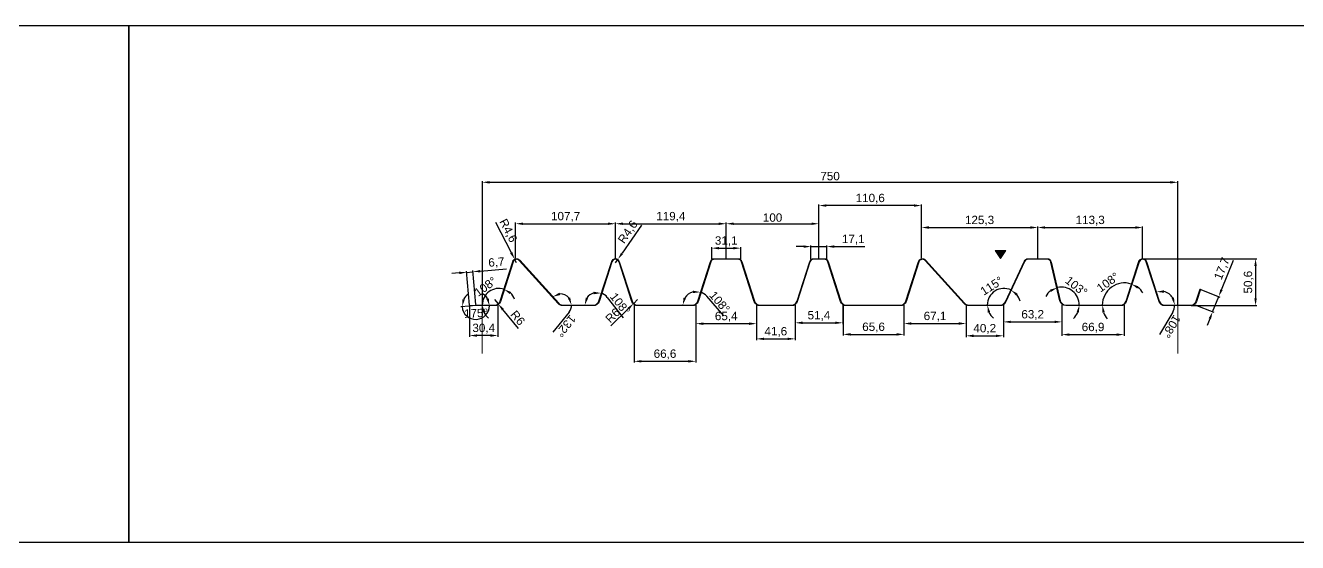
# Model space of a CAD drawing. Header units: millimetres. Extents: x 4334 to 41995838936, y 18500 to 30334.
# Drawn here: x 20034 to 21406, y 27040 to 27598 of the extents above; entities that cross this region are included whole.
import ezdxf

# ---------------------------------------------------------------- set-up
doc = ezdxf.new("R2010")
doc.units = ezdxf.units.MM
doc.layers.add('COTAS1', color=7, linetype='Continuous', lineweight=0)
doc.layers.add('FIBRA NEUTRA', color=1, linetype='Continuous', lineweight=40)
doc.layers.add('LEYENDAS', color=7, linetype='Continuous')
doc.layers.add('RECUADROS', color=253, linetype='Continuous')
doc.styles.get("Standard").update_dxf_attribs({"font": 'arial.ttf'})
doc.dimstyles.new('ISO-25', dxfattribs={"dimtxt": 9, "dimasz": 8, "dimexe": 1.25, "dimexo": 0.625, "dimgap": 2, "dimtad": 1, "dimdec": 1, "dimtxsty": 'Standard', "dimcen": 2.5, "dimadec": 0, "dimazin": 0, "dimtfac": 1, "dimtdec": 1, "dimtmove": 0, "dimatfit": 3, "dimfxl": 1, "dimarcsym": 0})

# ---------------------------------------------------------------- blocks, each defined once
blk = doc.blocks.new('*D598')
at = {"layer": 'COTAS1', "color": 0, "lineweight": -2, "transparency": 16777216}
for p, q in [((20540.9, 27385.8), (20557.8, 27352.9)), ((20563.6, 27341.7), (20561.5, 27345.8))]:
    blk.add_line(p, q, dxfattribs=at)
at = {"layer": 'COTAS1', "color": 0, "transparency": 16777216}
blk.add_solid([(20559, 27353.5), (20556.6, 27352.3), (20561.5, 27345.8)], dxfattribs=at)
at = {"layer": 'Defpoints', "color": 0, "transparency": 16777216}
for p in [(20561.5, 27345.8), (20563.6, 27341.7)]:
    blk.add_point(p, dxfattribs=at)
at = {"layer": 'COTAS1', "color": 0, "lineweight": 5, "transparency": 16777216, "insert": (20554.1, 27376.3), "char_height": 9, "attachment_point": 5, "rotation": 297.2778}
blk.add_mtext('R4,6', dxfattribs=at)
blk = doc.blocks.new('*D599')
at = {"layer": 'COTAS1', "color": 0, "lineweight": -2, "transparency": 16777216}
for p, q in [((20539.9, 27302.3), (20543.7, 27297.7)), ((20565.8, 27271.2), (20548.8, 27291.6))]:
    blk.add_line(p, q, dxfattribs=at)
at = {"layer": 'COTAS1', "color": 0, "transparency": 16777216}
blk.add_solid([(20549.8, 27292.4), (20547.8, 27290.7), (20543.7, 27297.7)], dxfattribs=at)
at = {"layer": 'Defpoints', "color": 0, "transparency": 16777216}
for p in [(20539.9, 27302.3), (20543.7, 27297.7)]:
    blk.add_point(p, dxfattribs=at)
at = {"layer": 'COTAS1', "color": 0, "lineweight": 5, "transparency": 16777216, "insert": (20564.9, 27282.5), "char_height": 9, "attachment_point": 5, "rotation": 309.8038}
blk.add_mtext('R6', dxfattribs=at)
blk = doc.blocks.new('*D600')
at = {"layer": 'COTAS1', "color": 0, "lineweight": -2, "transparency": 16777216}
for p, q in [((20694.2, 27302.3), (20689.9, 27298.1)), ((20665.3, 27273.9), (20684.2, 27292.5))]:
    blk.add_line(p, q, dxfattribs=at)
at = {"layer": 'COTAS1', "color": 0, "transparency": 16777216}
blk.add_solid([(20683.3, 27293.4), (20685.2, 27291.5), (20689.9, 27298.1)], dxfattribs=at)
at = {"layer": 'Defpoints', "color": 0, "transparency": 16777216}
for p in [(20694.2, 27302.3), (20689.9, 27298.1)]:
    blk.add_point(p, dxfattribs=at)
at = {"layer": 'COTAS1', "color": 0, "lineweight": 5, "transparency": 16777216, "insert": (20667.3, 27285.1), "char_height": 9, "attachment_point": 5, "rotation": 44.5212}
blk.add_mtext('R6', dxfattribs=at)
blk = doc.blocks.new('*D601')
at = {"layer": 'COTAS1', "color": 0, "lineweight": -2, "transparency": 16777216}
for p, q in [((20698.5, 27382.5), (20677.4, 27352.1)), ((20670.3, 27341.7), (20672.9, 27345.5))]:
    blk.add_line(p, q, dxfattribs=at)
at = {"layer": 'COTAS1', "color": 0, "transparency": 16777216}
blk.add_solid([(20676.3, 27352.8), (20678.5, 27351.3), (20672.9, 27345.5)], dxfattribs=at)
at = {"layer": 'Defpoints', "color": 0, "transparency": 16777216}
for p in [(20670.3, 27341.7), (20672.9, 27345.5)]:
    blk.add_point(p, dxfattribs=at)
at = {"layer": 'COTAS1', "color": 0, "lineweight": 5, "transparency": 16777216, "insert": (20684.1, 27374.8), "char_height": 9, "attachment_point": 5, "rotation": 55.384}
blk.add_mtext('R4,6', dxfattribs=at)
blk = doc.blocks.new('*D603')
at = {"layer": 'COTAS1', "color": 0, "lineweight": -2, "transparency": 16777216}
for p, q in [((20789.7, 27346.9), (20789.7, 27385.2)), ((20797.7, 27384), (20881.7, 27384)), ((20889.7, 27346.9), (20889.7, 27385.2))]:
    blk.add_line(p, q, dxfattribs=at)
at = {"layer": 'COTAS1', "color": 0, "transparency": 16777216}
for points in [[(20797.7, 27385.3), (20797.7, 27382.7), (20789.7, 27384)], [(20881.7, 27385.3), (20881.7, 27382.7), (20889.7, 27384)]]:
    blk.add_solid(points, dxfattribs=at)
at = {"layer": 'Defpoints', "color": 0, "transparency": 16777216}
for p in [(20889.7, 27384), (20789.7, 27346.3), (20889.7, 27346.3)]:
    blk.add_point(p, dxfattribs=at)
at = {"layer": 'COTAS1', "color": 0, "lineweight": 5, "transparency": 16777216, "insert": (20839.7, 27390.6), "char_height": 9, "attachment_point": 5}
blk.add_mtext('100', dxfattribs=at)
blk = doc.blocks.new('*D604')
at = {"layer": 'COTAS1', "color": 0, "lineweight": -2, "transparency": 16777216}
for p, q in [((20774.1, 27346), (20774.1, 27358.9)), ((20782.1, 27357.7), (20797.3, 27357.7)), ((20805.3, 27346), (20805.3, 27358.9))]:
    blk.add_line(p, q, dxfattribs=at)
at = {"layer": 'COTAS1', "color": 0, "transparency": 16777216}
for points in [[(20782.1, 27359), (20782.1, 27356.3), (20774.1, 27357.7)], [(20797.3, 27359), (20797.3, 27356.3), (20805.3, 27357.7)]]:
    blk.add_solid(points, dxfattribs=at)
at = {"layer": 'Defpoints', "color": 0, "transparency": 16777216}
for p in [(20805.3, 27357.7), (20774.1, 27345.4), (20805.3, 27345.4)]:
    blk.add_point(p, dxfattribs=at)
at = {"layer": 'COTAS1', "color": 0, "lineweight": 5, "transparency": 16777216, "insert": (20789.7, 27365.1), "char_height": 9, "attachment_point": 5}
blk.add_mtext('31,1', dxfattribs=at)
blk = doc.blocks.new('*D605')
at = {"layer": 'COTAS1', "color": 0, "lineweight": -2, "transparency": 16777216}
for p, q in [((20873.1, 27359.4), (20865.1, 27359.4)), ((20881.1, 27346), (20881.1, 27360.6)), ((20881.1, 27359.4), (20898.3, 27359.4)), ((20898.3, 27346), (20898.3, 27360.6)), ((20906.3, 27359.4), (20939.1, 27359.4))]:
    blk.add_line(p, q, dxfattribs=at)
at = {"layer": 'COTAS1', "color": 0, "transparency": 16777216}
for points in [[(20873.1, 27360.7), (20873.1, 27358), (20881.1, 27359.4)], [(20906.3, 27360.7), (20906.3, 27358), (20898.3, 27359.4)]]:
    blk.add_solid(points, dxfattribs=at)
at = {"layer": 'Defpoints', "color": 0, "transparency": 16777216}
for p in [(20898.3, 27359.4), (20881.1, 27345.4), (20898.3, 27345.4)]:
    blk.add_point(p, dxfattribs=at)
at = {"layer": 'COTAS1', "color": 0, "lineweight": 5, "transparency": 16777216, "insert": (20926.7, 27366.8), "char_height": 9, "attachment_point": 5}
blk.add_mtext('17,1', dxfattribs=at)
blk = doc.blocks.new('*D606')
at = {"layer": 'COTAS1', "color": 0, "lineweight": -2, "transparency": 16777216}
for p, q in [((21000.3, 27346.8), (21000.3, 27381.2)), ((21008.3, 27379.9), (21117.6, 27379.9)), ((21125.6, 27346.9), (21125.6, 27381.2))]:
    blk.add_line(p, q, dxfattribs=at)
at = {"layer": 'COTAS1', "color": 0, "transparency": 16777216}
for points in [[(21008.3, 27381.3), (21008.3, 27378.6), (21000.3, 27379.9)], [(21117.6, 27381.3), (21117.6, 27378.6), (21125.6, 27379.9)]]:
    blk.add_solid(points, dxfattribs=at)
at = {"layer": 'Defpoints', "color": 0, "transparency": 16777216}
for p in [(21125.6, 27379.9), (21000.3, 27346.2), (21125.6, 27346.3)]:
    blk.add_point(p, dxfattribs=at)
at = {"layer": 'COTAS1', "color": 0, "lineweight": 5, "transparency": 16777216, "insert": (21062.9, 27387.3), "char_height": 9, "attachment_point": 5}
blk.add_mtext('125,3', dxfattribs=at)
blk = doc.blocks.new('*D607')
at = {"layer": 'COTAS1', "color": 0, "lineweight": -2, "transparency": 16777216}
for p, q in [((21125.6, 27346.9), (21125.6, 27381.2)), ((21133.6, 27379.9), (21230.8, 27379.9)), ((21238.8, 27346.6), (21238.8, 27381.2))]:
    blk.add_line(p, q, dxfattribs=at)
at = {"layer": 'COTAS1', "color": 0, "transparency": 16777216}
for points in [[(21133.6, 27381.3), (21133.6, 27378.6), (21125.6, 27379.9)], [(21230.8, 27381.3), (21230.8, 27378.6), (21238.8, 27379.9)]]:
    blk.add_solid(points, dxfattribs=at)
at = {"layer": 'Defpoints', "color": 0, "transparency": 16777216}
for p in [(21238.8, 27379.9), (21125.6, 27346.3), (21238.8, 27346)]:
    blk.add_point(p, dxfattribs=at)
at = {"layer": 'COTAS1', "color": 0, "lineweight": 5, "transparency": 16777216, "insert": (21182.2, 27387.3), "char_height": 9, "attachment_point": 5}
blk.add_mtext('113,3', dxfattribs=at)
blk = doc.blocks.new('*D608')
at = {"layer": 'COTAS1', "color": 0, "lineweight": -2, "transparency": 16777216}
for start, end in [(360, 103), (126.8791, 150.7581), (312.2419, 336.1209)]:
    blk.add_arc((21151.2, 27296.3), 19.3, start, end, dxfattribs=at)
at = {"layer": 'COTAS1', "color": 0, "transparency": 16777216}
for points in [[(21139, 27313), (21140.1, 27310.6), (21146.8, 27315.1)], [(21167.6, 27288.8), (21170.2, 27288.2), (21170.5, 27296.3)]]:
    blk.add_solid(points, dxfattribs=at)
at = {"layer": 'Defpoints', "color": 0, "transparency": 16777216}
for p in [(21140.5, 27342.7), (21150.1, 27301), (21167.1, 27307.2), (21156, 27296.3), (21214.9, 27296.3)]:
    blk.add_point(p, dxfattribs=at)
at = {"layer": 'COTAS1', "color": 0, "lineweight": 5, "transparency": 16777216, "insert": (21167.3, 27316.6), "char_height": 9, "attachment_point": 5, "rotation": 321.5}
blk.add_mtext('103°', dxfattribs=at)
blk = doc.blocks.new('*D609')
at = {"layer": 'COTAS1', "color": 0, "lineweight": -2, "transparency": 16777216}
for start, end in [(72.0085, 180), (33.3969, 52.7027), (199.3058, 218.6115)]:
    blk.add_arc((21219.2, 27296.3), 23.9, start, end, dxfattribs=at)
at = {"layer": 'COTAS1', "color": 0, "transparency": 16777216}
for points in [[(21233.1, 27314.1), (21234.3, 27316.5), (21226.6, 27319)], [(21195.4, 27288.2), (21198, 27288.6), (21195.4, 27296.3)]]:
    blk.add_solid(points, dxfattribs=at)
at = {"layer": 'Defpoints', "color": 0, "transparency": 16777216}
for p in [(21234.4, 27343.1), (21211.9, 27319), (21220.6, 27300.5), (21156, 27296.3), (21214.9, 27296.3)]:
    blk.add_point(p, dxfattribs=at)
at = {"layer": 'COTAS1', "color": 0, "lineweight": 5, "transparency": 16777216, "insert": (21201.3, 27320.9), "char_height": 9, "attachment_point": 5, "rotation": 36.0042}
blk.add_mtext('108°', dxfattribs=at)
blk = doc.blocks.new('*D610')
at = {"layer": 'COTAS1', "color": 0, "lineweight": -2, "transparency": 16777216}
blk.add_line((21271.3, 27288.6), (21257, 27264.7), dxfattribs=at)
for start, end in [(30.9033, 77.0883), (329.0967, 0)]:
    blk.add_arc((21258.4, 27296.3), 15, start, end, dxfattribs=at)
at = {"layer": 'COTAS1', "color": 0, "transparency": 16777216}
for points in [[(21261.8, 27309.6), (21261.7, 27312.3), (21253.8, 27310.6)], [(21272.6, 27304.4), (21270, 27303.7), (21273.4, 27296.3)]]:
    blk.add_solid(points, dxfattribs=at)
at = {"layer": 'Defpoints', "color": 0, "transparency": 16777216}
for p in [(21243.2, 27343.1), (21257.1, 27300.5), (21263, 27310.6), (21262.8, 27296.3), (21290.5, 27296.3)]:
    blk.add_point(p, dxfattribs=at)
at = {"layer": 'COTAS1', "color": 0, "lineweight": 5, "transparency": 16777216, "insert": (21269.8, 27273.3), "char_height": 9, "attachment_point": 5, "rotation": 239.0967}
blk.add_mtext('108°', dxfattribs=at)
blk = doc.blocks.new('*D611')
at = {"layer": 'COTAS1', "color": 0, "lineweight": -2, "transparency": 16777216}
for p, q in [((21151.8, 27296.5), (21151.8, 27263.2)), ((21218.8, 27296.3), (21218.8, 27263.2)), ((21159.8, 27264.5), (21210.8, 27264.5))]:
    blk.add_line(p, q, dxfattribs=at)
at = {"layer": 'COTAS1', "color": 0, "transparency": 16777216}
for points in [[(21159.8, 27265.8), (21159.8, 27263.1), (21151.8, 27264.5)], [(21210.8, 27265.8), (21210.8, 27263.1), (21218.8, 27264.5)]]:
    blk.add_solid(points, dxfattribs=at)
at = {"layer": 'Defpoints', "color": 0, "transparency": 16777216}
for p in [(21151.8, 27297.1), (21218.8, 27297), (21218.8, 27264.5)]:
    blk.add_point(p, dxfattribs=at)
at = {"layer": 'COTAS1', "color": 0, "lineweight": 5, "transparency": 16777216, "insert": (21185.3, 27271.9), "char_height": 9, "attachment_point": 5}
blk.add_mtext('66,9', dxfattribs=at)
blk = doc.blocks.new('*D612')
at = {"layer": 'COTAS1', "color": 0, "lineweight": -2, "transparency": 16777216}
for p, q in [((21048.5, 27295.6), (21048.5, 27261.9)), ((21088.6, 27296.1), (21088.6, 27261.9)), ((21056.5, 27263.2), (21080.6, 27263.2))]:
    blk.add_line(p, q, dxfattribs=at)
at = {"layer": 'COTAS1', "color": 0, "transparency": 16777216}
for points in [[(21056.5, 27264.5), (21056.5, 27261.8), (21048.5, 27263.2)], [(21080.6, 27264.5), (21080.6, 27261.8), (21088.6, 27263.2)]]:
    blk.add_solid(points, dxfattribs=at)
at = {"layer": 'Defpoints', "color": 0, "transparency": 16777216}
for p in [(21048.5, 27296.3), (21088.6, 27296.7), (21088.6, 27263.2)]:
    blk.add_point(p, dxfattribs=at)
at = {"layer": 'COTAS1', "color": 0, "lineweight": 5, "transparency": 16777216, "insert": (21068.5, 27270.6), "char_height": 9, "attachment_point": 5}
blk.add_mtext('40,2', dxfattribs=at)
blk = doc.blocks.new('*D613')
at = {"layer": 'COTAS1', "color": 0, "lineweight": -2, "transparency": 16777216}
for p, q in [((21088.6, 27296.1), (21088.6, 27277)), ((21151.8, 27296.5), (21151.8, 27277)), ((21096.6, 27278.2), (21143.8, 27278.2))]:
    blk.add_line(p, q, dxfattribs=at)
at = {"layer": 'COTAS1', "color": 0, "transparency": 16777216}
for points in [[(21096.6, 27279.5), (21096.6, 27276.9), (21088.6, 27278.2)], [(21143.8, 27279.5), (21143.8, 27276.9), (21151.8, 27278.2)]]:
    blk.add_solid(points, dxfattribs=at)
at = {"layer": 'Defpoints', "color": 0, "transparency": 16777216}
for p in [(21088.6, 27296.7), (21151.8, 27297.1), (21151.8, 27278.2)]:
    blk.add_point(p, dxfattribs=at)
at = {"layer": 'COTAS1', "color": 0, "lineweight": 5, "transparency": 16777216, "insert": (21120.2, 27285.6), "char_height": 9, "attachment_point": 5}
blk.add_mtext('63,2', dxfattribs=at)
blk = doc.blocks.new('*D614')
at = {"layer": 'COTAS1', "color": 0, "lineweight": -2, "transparency": 16777216}
for p, q in [((20981.4, 27296.3), (20981.4, 27275.2)), ((21048.5, 27295.6), (21048.5, 27275.2)), ((20989.4, 27276.4), (21040.5, 27276.4))]:
    blk.add_line(p, q, dxfattribs=at)
at = {"layer": 'COTAS1', "color": 0, "transparency": 16777216}
for points in [[(20989.4, 27277.8), (20989.4, 27275.1), (20981.4, 27276.4)], [(21040.5, 27277.8), (21040.5, 27275.1), (21048.5, 27276.4)]]:
    blk.add_solid(points, dxfattribs=at)
at = {"layer": 'Defpoints', "color": 0, "transparency": 16777216}
for p in [(20981.4, 27297), (21048.5, 27296.3), (21048.5, 27276.4)]:
    blk.add_point(p, dxfattribs=at)
at = {"layer": 'COTAS1', "color": 0, "lineweight": 5, "transparency": 16777216, "insert": (21014.9, 27283.8), "char_height": 9, "attachment_point": 5}
blk.add_mtext('67,1', dxfattribs=at)
blk = doc.blocks.new('*D602')
at = {"layer": 'COTAS1', "color": 0, "lineweight": -2, "transparency": 16777216}
for p, q in [((20915.8, 27296.1), (20915.8, 27263.5)), ((20981.4, 27296.3), (20981.4, 27263.5)), ((20923.8, 27264.7), (20973.4, 27264.7))]:
    blk.add_line(p, q, dxfattribs=at)
at = {"layer": 'COTAS1', "color": 0, "transparency": 16777216}
for points in [[(20923.8, 27266.1), (20923.8, 27263.4), (20915.8, 27264.7)], [(20973.4, 27266.1), (20973.4, 27263.4), (20981.4, 27264.7)]]:
    blk.add_solid(points, dxfattribs=at)
at = {"layer": 'Defpoints', "color": 0, "transparency": 16777216}
for p in [(20915.8, 27296.7), (20981.4, 27297), (20981.4, 27264.7)]:
    blk.add_point(p, dxfattribs=at)
at = {"layer": 'COTAS1', "color": 0, "lineweight": 5, "transparency": 16777216, "insert": (20948.6, 27272.1), "char_height": 9, "attachment_point": 5}
blk.add_mtext('65,6', dxfattribs=at)
blk = doc.blocks.new('*D615')
at = {"layer": 'COTAS1', "color": 0, "lineweight": -2, "transparency": 16777216}
for p, q in [((20864, 27296.3), (20864, 27275.9)), ((20915.4, 27296.3), (20915.4, 27275.9)), ((20872, 27277.2), (20907.4, 27277.2))]:
    blk.add_line(p, q, dxfattribs=at)
at = {"layer": 'COTAS1', "color": 0, "transparency": 16777216}
for points in [[(20872, 27278.5), (20872, 27275.9), (20864, 27277.2)], [(20907.4, 27278.5), (20907.4, 27275.9), (20915.4, 27277.2)]]:
    blk.add_solid(points, dxfattribs=at)
at = {"layer": 'Defpoints', "color": 0, "transparency": 16777216}
for p in [(20864, 27297), (20915.4, 27297), (20915.4, 27277.2)]:
    blk.add_point(p, dxfattribs=at)
at = {"layer": 'COTAS1', "color": 0, "lineweight": 5, "transparency": 16777216, "insert": (20889.7, 27284.6), "char_height": 9, "attachment_point": 5}
blk.add_mtext('51,4', dxfattribs=at)
blk = doc.blocks.new('*D616')
at = {"layer": 'COTAS1', "color": 0, "lineweight": -2, "transparency": 16777216}
for p, q in [((20889.7, 27346.3), (20889.7, 27404.9)), ((20992.3, 27403.6), (20897.7, 27403.6)), ((21000.3, 27346.8), (21000.3, 27404.9))]:
    blk.add_line(p, q, dxfattribs=at)
at = {"layer": 'COTAS1', "color": 0, "transparency": 16777216}
for points in [[(20897.7, 27404.9), (20897.7, 27402.3), (20889.7, 27403.6)], [(20992.3, 27404.9), (20992.3, 27402.3), (21000.3, 27403.6)]]:
    blk.add_solid(points, dxfattribs=at)
at = {"layer": 'Defpoints', "color": 0, "transparency": 16777216}
for p in [(20889.7, 27403.6), (20889.7, 27345.7), (21000.3, 27346.2)]:
    blk.add_point(p, dxfattribs=at)
at = {"layer": 'COTAS1', "color": 0, "lineweight": 5, "transparency": 16777216, "insert": (20945, 27411), "char_height": 9, "attachment_point": 5}
blk.add_mtext('110,6', dxfattribs=at)
blk = doc.blocks.new('*D617')
at = {"layer": 'COTAS1', "color": 0, "lineweight": -2, "transparency": 16777216}
for p, q in [((20670.3, 27346.9), (20670.3, 27385.2)), ((20678.3, 27384), (20781.7, 27384)), ((20789.7, 27346.9), (20789.7, 27385.2))]:
    blk.add_line(p, q, dxfattribs=at)
at = {"layer": 'COTAS1', "color": 0, "transparency": 16777216}
for points in [[(20678.3, 27385.3), (20678.3, 27382.7), (20670.3, 27384)], [(20781.7, 27385.3), (20781.7, 27382.7), (20789.7, 27384)]]:
    blk.add_solid(points, dxfattribs=at)
at = {"layer": 'Defpoints', "color": 0, "transparency": 16777216}
for p in [(20789.7, 27384), (20670.3, 27346.3), (20789.7, 27346.3)]:
    blk.add_point(p, dxfattribs=at)
at = {"layer": 'COTAS1', "color": 0, "lineweight": 5, "transparency": 16777216, "insert": (20730, 27391.4), "char_height": 9, "attachment_point": 5}
blk.add_mtext('119,4', dxfattribs=at)
blk = doc.blocks.new('*D618')
at = {"layer": 'COTAS1', "color": 0, "lineweight": -2, "transparency": 16777216}
for p, q in [((20562.6, 27346.8), (20562.6, 27385.2)), ((20570.6, 27384), (20662.3, 27384)), ((20670.3, 27346.6), (20670.3, 27385.2))]:
    blk.add_line(p, q, dxfattribs=at)
at = {"layer": 'COTAS1', "color": 0, "transparency": 16777216}
for points in [[(20570.6, 27385.3), (20570.6, 27382.7), (20562.6, 27384)], [(20662.3, 27385.3), (20662.3, 27382.7), (20670.3, 27384)]]:
    blk.add_solid(points, dxfattribs=at)
at = {"layer": 'Defpoints', "color": 0, "transparency": 16777216}
for p in [(20670.3, 27384), (20562.6, 27346.2), (20670.3, 27346)]:
    blk.add_point(p, dxfattribs=at)
at = {"layer": 'COTAS1', "color": 0, "lineweight": 5, "transparency": 16777216, "insert": (20616.5, 27391.4), "char_height": 9, "attachment_point": 5}
blk.add_mtext('107,7', dxfattribs=at)
blk = doc.blocks.new('*D619')
at = {"layer": 'COTAS1', "color": 0, "lineweight": -2, "transparency": 16777216}
for p, q in [((20526.7, 27296.3), (20526.7, 27429.9)), ((20534.7, 27428.7), (21268.7, 27428.7)), ((21276.7, 27296.3), (21276.7, 27429.9))]:
    blk.add_line(p, q, dxfattribs=at)
at = {"layer": 'COTAS1', "color": 0, "transparency": 16777216}
for points in [[(20534.7, 27430), (20534.7, 27427.3), (20526.7, 27428.7)], [(21268.7, 27430), (21268.7, 27427.3), (21276.7, 27428.7)]]:
    blk.add_solid(points, dxfattribs=at)
at = {"layer": 'Defpoints', "color": 0, "transparency": 16777216}
for p in [(21276.7, 27428.7), (20526.7, 27295.7), (21276.7, 27295.7)]:
    blk.add_point(p, dxfattribs=at)
at = {"layer": 'COTAS1', "color": 0, "lineweight": 5, "transparency": 16777216, "insert": (20901.7, 27435.3), "char_height": 9, "attachment_point": 5}
blk.add_mtext('750', dxfattribs=at)
blk = doc.blocks.new('*D620')
at = {"layer": 'COTAS1', "color": 0, "lineweight": -2, "transparency": 16777216}
for p, q in [((20690.3, 27296.3), (20690.3, 27234.5)), ((20757, 27296.3), (20757, 27234.5)), ((20698.3, 27235.7), (20749, 27235.7))]:
    blk.add_line(p, q, dxfattribs=at)
at = {"layer": 'COTAS1', "color": 0, "transparency": 16777216}
for points in [[(20698.3, 27237), (20698.3, 27234.4), (20690.3, 27235.7)], [(20749, 27237), (20749, 27234.4), (20757, 27235.7)]]:
    blk.add_solid(points, dxfattribs=at)
at = {"layer": 'Defpoints', "color": 0, "transparency": 16777216}
for p in [(20690.3, 27297), (20757, 27297), (20757, 27235.7)]:
    blk.add_point(p, dxfattribs=at)
at = {"layer": 'COTAS1', "color": 0, "lineweight": 5, "transparency": 16777216, "insert": (20723.7, 27243.1), "char_height": 9, "attachment_point": 5}
blk.add_mtext('66,6', dxfattribs=at)
blk = doc.blocks.new('*D621')
at = {"layer": 'COTAS1', "color": 0, "lineweight": -2, "transparency": 16777216}
for p, q in [((20757, 27296.3), (20757, 27275)), ((20822.4, 27296.3), (20822.4, 27275)), ((20765, 27276.3), (20814.4, 27276.3))]:
    blk.add_line(p, q, dxfattribs=at)
at = {"layer": 'COTAS1', "color": 0, "transparency": 16777216}
for points in [[(20765, 27277.6), (20765, 27274.9), (20757, 27276.3)], [(20814.4, 27277.6), (20814.4, 27274.9), (20822.4, 27276.3)]]:
    blk.add_solid(points, dxfattribs=at)
at = {"layer": 'Defpoints', "color": 0, "transparency": 16777216}
for p in [(20757, 27297), (20822.4, 27297), (20822.4, 27276.3)]:
    blk.add_point(p, dxfattribs=at)
at = {"layer": 'COTAS1', "color": 0, "lineweight": 5, "transparency": 16777216, "insert": (20789.7, 27283.7), "char_height": 9, "attachment_point": 5}
blk.add_mtext('65,4', dxfattribs=at)
blk = doc.blocks.new('*D622')
at = {"layer": 'COTAS1', "color": 0, "lineweight": -2, "transparency": 16777216}
for p, q in [((20822.4, 27296.3), (20822.4, 27258.6)), ((20864, 27296.3), (20864, 27258.6)), ((20830.4, 27259.9), (20856, 27259.9))]:
    blk.add_line(p, q, dxfattribs=at)
at = {"layer": 'COTAS1', "color": 0, "transparency": 16777216}
for points in [[(20830.4, 27261.2), (20830.4, 27258.6), (20822.4, 27259.9)], [(20856, 27261.2), (20856, 27258.6), (20864, 27259.9)]]:
    blk.add_solid(points, dxfattribs=at)
at = {"layer": 'Defpoints', "color": 0, "transparency": 16777216}
for p in [(20822.4, 27297), (20864, 27297), (20864, 27259.9)]:
    blk.add_point(p, dxfattribs=at)
at = {"layer": 'COTAS1', "color": 0, "lineweight": 5, "transparency": 16777216, "insert": (20843.2, 27267.3), "char_height": 9, "attachment_point": 5}
blk.add_mtext('41,6', dxfattribs=at)
blk = doc.blocks.new('*D623')
at = {"layer": 'COTAS1', "color": 0, "lineweight": -2, "transparency": 16777216}
for start, end in [(72.25, 180), (20.8749, 46.5624), (205.6876, 231.3751)]:
    blk.add_arc((20544.6, 27296.3), 18, start, end, dxfattribs=at)
at = {"layer": 'COTAS1', "color": 0, "transparency": 16777216}
for points in [[(20556.2, 27308.2), (20557.6, 27310.5), (20550, 27313.4)], [(20527, 27288.2), (20529.6, 27288.8), (20526.6, 27296.3)]]:
    blk.add_solid(points, dxfattribs=at)
at = {"layer": 'Defpoints', "color": 0, "transparency": 16777216}
for p in [(20559.5, 27343), (20538.9, 27313.4), (20545.9, 27300.4), (20519.6, 27296.3), (20539.9, 27296.3)]:
    blk.add_point(p, dxfattribs=at)
at = {"layer": 'COTAS1', "color": 0, "lineweight": 5, "transparency": 16777216, "insert": (20530.1, 27316.2), "char_height": 9, "attachment_point": 5, "rotation": 36.125}
blk.add_mtext('108°', dxfattribs=at)
blk = doc.blocks.new('*D624')
at = {"layer": 'COTAS1', "color": 0, "lineweight": -2, "transparency": 16777216}
blk.add_line((20620.3, 27288.8), (20602.9, 27267), dxfattribs=at)
for start, end in [(38.6584, 93.4432), (321.3416, 0)]:
    blk.add_arc((20610.8, 27296.3), 12.1, start, end, dxfattribs=at)
at = {"layer": 'COTAS1', "color": 0, "transparency": 16777216}
for points in [[(20610.6, 27307.1), (20609.6, 27309.6), (20602.7, 27305.3)], [(20621.5, 27304.3), (20619, 27303.4), (20622.9, 27296.3)]]:
    blk.add_solid(points, dxfattribs=at)
at = {"layer": 'Defpoints', "color": 0, "transparency": 16777216}
for p in [(20567, 27344.8), (20611.2, 27308.4), (20609, 27298.3), (20613.5, 27296.3), (20646.3, 27296.3)]:
    blk.add_point(p, dxfattribs=at)
at = {"layer": 'COTAS1', "color": 0, "lineweight": 5, "transparency": 16777216, "insert": (20616.7, 27273.8), "char_height": 9, "attachment_point": 5, "rotation": 231.3416}
blk.add_mtext('132°', dxfattribs=at)
blk = doc.blocks.new('*D625')
at = {"layer": 'COTAS1', "color": 0, "lineweight": -2, "transparency": 16777216}
blk.add_line((20661.4, 27304.6), (20678.5, 27282.6), dxfattribs=at)
for start, end in [(106.2664, 145.7421), (37.7505, 72.0085)]:
    blk.add_arc((20650.7, 27296.3), 13.6, start, end, dxfattribs=at)
at = {"layer": 'COTAS1', "color": 0, "transparency": 16777216}
for points in [[(20640.8, 27303.6), (20638.2, 27304.3), (20637.1, 27296.3)], [(20646.9, 27310.7), (20646.9, 27308), (20654.9, 27309.2)]]:
    blk.add_solid(points, dxfattribs=at)
at = {"layer": 'Defpoints', "color": 0, "transparency": 16777216}
for p in [(20665.9, 27343.1), (20639.7, 27304.3), (20652.1, 27300.5), (20613.5, 27296.3), (20646.3, 27296.3)]:
    blk.add_point(p, dxfattribs=at)
at = {"layer": 'COTAS1', "color": 0, "lineweight": 5, "transparency": 16777216, "insert": (20675.2, 27297.7), "char_height": 9, "attachment_point": 5, "rotation": 307.7505}
blk.add_mtext('108°', dxfattribs=at)
blk = doc.blocks.new('*D626')
at = {"layer": 'COTAS1', "color": 0, "lineweight": -2, "transparency": 16777216}
blk.add_line((20768.6, 27305.8), (20786.7, 27284.7), dxfattribs=at)
for start, end in [(103.9239, 148.3261), (40.5761, 72.25)]:
    blk.add_arc((20757.5, 27296.3), 14.7, start, end, dxfattribs=at)
at = {"layer": 'COTAS1', "color": 0, "transparency": 16777216}
for points in [[(20746.3, 27303.6), (20743.7, 27304.4), (20742.8, 27296.3)], [(20754, 27311.9), (20753.9, 27309.2), (20761.9, 27310.3)]]:
    blk.add_solid(points, dxfattribs=at)
at = {"layer": 'Defpoints', "color": 0, "transparency": 16777216}
for p in [(20772.4, 27343.1), (20745.6, 27304.9), (20758.8, 27300.5), (20694.2, 27296.3), (20753.1, 27296.3)]:
    blk.add_point(p, dxfattribs=at)
at = {"layer": 'COTAS1', "color": 0, "lineweight": 5, "transparency": 16777216, "insert": (20782.6, 27299.6), "char_height": 9, "attachment_point": 5, "rotation": 310.5761}
blk.add_mtext('108°', dxfattribs=at)
blk = doc.blocks.new('*D627')
at = {"layer": 'COTAS1', "color": 0, "lineweight": -2, "transparency": 16777216}
for start, end in [(65, 180), (13.5095, 39.2547), (205.7453, 231.4905)]:
    blk.add_arc((21089.2, 27296.3), 18, start, end, dxfattribs=at)
at = {"layer": 'COTAS1', "color": 0, "transparency": 16777216}
for points in [[(21102.3, 27306.6), (21103.9, 27308.7), (21096.8, 27312.6)], [(21071.8, 27288.2), (21074.4, 27288.8), (21071.3, 27296.3)]]:
    blk.add_solid(points, dxfattribs=at)
at = {"layer": 'Defpoints', "color": 0, "transparency": 16777216}
for p in [(21111.2, 27343.5), (21085.1, 27313.8), (21051.1, 27296.3), (21085.1, 27296.3), (21090.8, 27299.6)]:
    blk.add_point(p, dxfattribs=at)
at = {"layer": 'COTAS1', "color": 0, "lineweight": 5, "transparency": 16777216, "insert": (21076, 27317), "char_height": 9, "attachment_point": 5, "rotation": 32.5}
blk.add_mtext('115°', dxfattribs=at)
blk = doc.blocks.new('*D628')
at = {"layer": 'COTAS1', "color": 0, "lineweight": -2, "transparency": 16777216}
for p, q in [((21323.8, 27312.9), (21336.7, 27344.9)), ((21301.6, 27313.2), (21322, 27305)), ((21314.2, 27289), (21320.8, 27305.5)), ((21295, 27296.7), (21315.4, 27288.6)), ((21311.2, 27281.6), (21308.3, 27274.2))]:
    blk.add_line(p, q, dxfattribs=at)
at = {"layer": 'COTAS1', "color": 0, "transparency": 16777216}
for points in [[(21322.6, 27313.4), (21325, 27312.4), (21320.8, 27305.5)], [(21310, 27282.1), (21312.5, 27281.1), (21314.2, 27289)]]:
    blk.add_solid(points, dxfattribs=at)
at = {"layer": 'Defpoints', "color": 0, "transparency": 16777216}
for p in [(21301, 27313.4), (21320.8, 27305.5), (21294.4, 27297)]:
    blk.add_point(p, dxfattribs=at)
at = {"layer": 'COTAS1', "color": 0, "lineweight": 5, "transparency": 16777216, "insert": (21324.8, 27335.4), "char_height": 9, "attachment_point": 5, "rotation": 68.1409}
blk.add_mtext('17,7', dxfattribs=at)
blk = doc.blocks.new('*D629')
at = {"layer": 'COTAS1', "color": 0, "lineweight": -2, "transparency": 16777216}
for p, q in [((20513, 27294.8), (20513, 27262.2)), ((20543.4, 27296.8), (20543.4, 27262.2)), ((20535.4, 27263.5), (20521, 27263.5))]:
    blk.add_line(p, q, dxfattribs=at)
at = {"layer": 'COTAS1', "color": 0, "transparency": 16777216}
for points in [[(20521, 27264.8), (20521, 27262.1), (20513, 27263.5)], [(20535.4, 27264.8), (20535.4, 27262.1), (20543.4, 27263.5)]]:
    blk.add_solid(points, dxfattribs=at)
at = {"layer": 'Defpoints', "color": 0, "transparency": 16777216}
for p in [(20513, 27295.4), (20543.4, 27297.5), (20513, 27263.5)]:
    blk.add_point(p, dxfattribs=at)
at = {"layer": 'COTAS1', "color": 0, "lineweight": 5, "transparency": 16777216, "insert": (20528.2, 27270.9), "char_height": 9, "attachment_point": 5}
blk.add_mtext('30,4', dxfattribs=at)
blk = doc.blocks.new('*D630')
at = {"layer": 'COTAS1', "color": 0, "lineweight": -2, "transparency": 16777216}
blk.add_line((20512.4, 27295.1), (20503.6, 27294.3), dxfattribs=at)
for start, end in [(122.2685, 153.6343), (31.3657, 62.7315), (185, 360)]:
    blk.add_arc((20519.6, 27295.7), 14.8, start, end, dxfattribs=at)
at = {"layer": 'COTAS1', "color": 0, "transparency": 16777216}
for points in [[(20507.7, 27302), (20505.1, 27302.5), (20504.9, 27294.4)], [(20533.6, 27303.8), (20531, 27303), (20534.4, 27295.7)]]:
    blk.add_solid(points, dxfattribs=at)
at = {"layer": 'Defpoints', "color": 0, "transparency": 16777216}
for p in [(20513, 27295.1), (20519.6, 27295.7), (20519.6, 27295.7), (20539.9, 27295.7), (20513, 27282.5)]:
    blk.add_point(p, dxfattribs=at)
at = {"layer": 'COTAS1', "color": 0, "lineweight": 5, "transparency": 16777216, "insert": (20520, 27287.5), "char_height": 9, "attachment_point": 5, "rotation": 2.5}
blk.add_mtext('175°', dxfattribs=at)
blk = doc.blocks.new('*D631')
at = {"layer": 'COTAS1', "color": 0, "lineweight": -2, "transparency": 16777216}
for p, q in [((20501.8, 27330.9), (20493.9, 27330.2)), ((20512.9, 27296.3), (20509.7, 27332.9)), ((20509.8, 27331.6), (20516.5, 27332.2)), ((20519.6, 27296.9), (20516.4, 27333.5)), ((20524.4, 27332.9), (20552.8, 27335.4))]:
    blk.add_line(p, q, dxfattribs=at)
at = {"layer": 'COTAS1', "color": 0, "transparency": 16777216}
for points in [[(20501.7, 27332.3), (20501.9, 27329.6), (20509.8, 27331.6)], [(20524.3, 27334.2), (20524.5, 27331.6), (20516.5, 27332.2)]]:
    blk.add_solid(points, dxfattribs=at)
at = {"layer": 'Defpoints', "color": 0, "transparency": 16777216}
for p in [(20516.5, 27332.2), (20512.9, 27295.7), (20519.6, 27296.3)]:
    blk.add_point(p, dxfattribs=at)
at = {"layer": 'COTAS1', "color": 0, "lineweight": 5, "transparency": 16777216, "insert": (20541.9, 27341.9), "char_height": 9, "attachment_point": 5, "rotation": 5}
blk.add_mtext('6,7', dxfattribs=at)
blk = doc.blocks.new('*D632')
at = {"layer": 'COTAS1', "color": 0, "lineweight": -2, "transparency": 16777216}
for p, q in [((21239.4, 27346.3), (21361.8, 27346.3)), ((21360.6, 27338.3), (21360.6, 27303.7)), ((21291.2, 27295.7), (21361.8, 27295.7))]:
    blk.add_line(p, q, dxfattribs=at)
at = {"layer": 'COTAS1', "color": 0, "transparency": 16777216}
for points in [[(21359.2, 27338.3), (21361.9, 27338.3), (21360.6, 27346.3)], [(21359.2, 27303.7), (21361.9, 27303.7), (21360.6, 27295.7)]]:
    blk.add_solid(points, dxfattribs=at)
at = {"layer": 'Defpoints', "color": 0, "transparency": 16777216}
for p in [(21238.8, 27346.3), (21290.5, 27295.7), (21360.6, 27295.7)]:
    blk.add_point(p, dxfattribs=at)
at = {"layer": 'COTAS1', "color": 0, "lineweight": 5, "transparency": 16777216, "insert": (21353.2, 27321), "char_height": 9, "attachment_point": 5, "rotation": 90}
blk.add_mtext('50,6', dxfattribs=at)

msp = doc.modelspace()

# ---------------------------------------------------------------- hatches: boundary and pattern name
at = {"layer": 'LEYENDAS', "lineweight": 5}
h = msp.add_hatch(color=256, dxfattribs=at)
h.dxf.hatch_style = 1
h.paths.add_polyline_path([(21079.86, 27355.05), (21085.51, 27346.69), (21091.16, 27355.05)])

# ---------------------------------------------------------------- linework, layer by layer
at = {"layer": 'COTAS1', "lineweight": 5}
for p, q in [((21300.46, 27313.59), (21301.03, 27313.41)), ((20512.93, 27295.72), (20512.99, 27295.12)), ((20526.65, 27295.71), (20526.65, 27244.09)), ((21276.65, 27295.71), (21276.65, 27244.09))]:
    msp.add_line(p, q, dxfattribs=at)
msp.add_arc((20519.72, 27293.71), 2.6, 90, 95, dxfattribs=at)
at = {"layer": 'FIBRA NEUTRA', "lineweight": 5}
for points in [[(21300.46, 27313.59), (21296.26, 27300.48, -0.3261261), (21290.54, 27296.31), (21262.77, 27296.31, -0.3249605), (21257.06, 27300.45), (21243.21, 27343.11, 0.3261349), (21238.82, 27346.31, 0.3249605), (21234.45, 27343.13), (21220.59, 27300.45, -0.3249605), (21214.88, 27296.31), (21155.96, 27296.31, -0.3492156), (21150.11, 27300.96), (21140.46, 27342.74, 0.3492156), (21135.98, 27346.31), (21115.14, 27346.31, 0.2914734), (21110.97, 27343.65), (21090.51, 27299.77, -0.2914734), (21085.07, 27296.31), (21051.13, 27296.31, -0.2121006), (21046.68, 27298.28), (21004.66, 27344.79, 0.5782233), (20996.86, 27343.11), (20983.22, 27300.48, -0.3261261), (20977.5, 27296.31), (20919.29, 27296.31, -0.3261261), (20913.57, 27300.48), (20899.93, 27343.11, 0.3261261), (20895.55, 27346.31), (20883.82, 27346.31, 0.3261261), (20879.44, 27343.11), (20865.79, 27300.48, -0.3261261), (20860.08, 27296.31), (20826.29, 27296.31, -0.3261261), (20820.57, 27300.48), (20806.93, 27343.11, 0.3261261), (20802.55, 27346.31), (20776.82, 27346.31, 0.3261261), (20772.44, 27343.11), (20758.79, 27300.48, -0.3261261), (20753.08, 27296.31), (20694.23, 27296.31, -0.3249605), (20688.52, 27300.45), (20674.67, 27343.11, 0.3261349), (20670.28, 27346.31, 0.3249605), (20665.91, 27343.13), (20652.05, 27300.45, -0.3249605), (20646.34, 27296.31), (20613.49, 27296.31, -0.2120933), (20609.04, 27298.28), (20567.02, 27344.79, 0.578214), (20559.22, 27343.11), (20545.58, 27300.48, -0.3261261), (20539.86, 27296.31), (20519.61, 27296.31), (20512.93, 27295.72)], [(21300.74, 27313.5), (21296.54, 27300.39, -0.3261261), (21290.54, 27296.01), (21262.77, 27296.01, -0.3249605), (21256.77, 27300.36), (21242.92, 27343.02, 0.3261752), (21238.82, 27346.01, 0.3249605), (21234.73, 27343.03), (21220.88, 27300.36, -0.3249605), (21214.88, 27296.01), (21155.96, 27296.01, -0.3492156), (21149.82, 27300.89), (21140.17, 27342.67, 0.3492156), (21135.98, 27346.01), (21115.14, 27346.01, 0.2914734), (21111.24, 27343.52), (21090.78, 27299.64, -0.2914734), (21085.07, 27296.01), (21051.13, 27296.01, -0.2121006), (21046.46, 27298.08), (21004.44, 27344.59, 0.5782233), (20997.15, 27343.02), (20983.5, 27300.39, -0.3261261), (20977.5, 27296.01), (20919.29, 27296.01, -0.3261261), (20913.29, 27300.39), (20899.64, 27343.02, 0.3261261), (20895.55, 27346.01), (20883.82, 27346.01, 0.3261261), (20879.73, 27343.02), (20866.08, 27300.39, -0.3261261), (20860.08, 27296.01), (20826.29, 27296.01, -0.3261261), (20820.29, 27300.39), (20806.64, 27343.02, 0.3261261), (20802.55, 27346.01), (20776.82, 27346.01, 0.3261261), (20772.73, 27343.02), (20759.08, 27300.39, -0.3261261), (20753.08, 27296.01), (20694.23, 27296.01, -0.3249605), (20688.23, 27300.36), (20674.38, 27343.02, 0.3261752), (20670.28, 27346.01, 0.3249605), (20666.19, 27343.03), (20652.34, 27300.36, -0.3249605), (20646.34, 27296.01), (20613.49, 27296.01, -0.2120933), (20608.82, 27298.08), (20566.79, 27344.59, 0.578214), (20559.51, 27343.02), (20545.86, 27300.39, -0.3261261), (20539.86, 27296.01), (20519.62, 27296.01), (20512.96, 27295.42)]]:
    msp.add_lwpolyline(points, format="xyb", dxfattribs=at)
at = {"layer": 'FIBRA NEUTRA', "lineweight": 30}
msp.add_lwpolyline([(21301.03, 27313.41), (21296.83, 27300.29, -0.3261261), (21290.54, 27295.71), (21262.77, 27295.71, -0.3249605), (21256.49, 27300.27), (21242.63, 27342.92, 0.32622), (21238.82, 27345.71, 0.3249605), (21235.02, 27342.94), (21221.16, 27300.27, -0.3249605), (21214.88, 27295.71), (21155.96, 27295.71, -0.3492156), (21149.52, 27300.82), (21139.88, 27342.61, 0.3492156), (21135.98, 27345.71), (21115.14, 27345.71, 0.2914734), (21111.52, 27343.4), (21091.05, 27299.52, -0.2914734), (21085.07, 27295.71), (21051.13, 27295.71, -0.2121006), (21046.23, 27297.88), (21004.21, 27344.39, 0.5782233), (20997.44, 27342.93), (20983.79, 27300.29, -0.3261261), (20977.5, 27295.71), (20919.29, 27295.71, -0.3261261), (20913, 27300.29), (20899.36, 27342.93, 0.3261261), (20895.55, 27345.71), (20883.82, 27345.71, 0.3261261), (20880.01, 27342.93), (20866.37, 27300.29, -0.3261261), (20860.08, 27295.71), (20826.29, 27295.71, -0.3261261), (20820, 27300.29), (20806.36, 27342.93, 0.3261261), (20802.55, 27345.71), (20776.82, 27345.71, 0.3261261), (20773.01, 27342.93), (20759.37, 27300.29, -0.3261261), (20753.08, 27295.71), (20694.23, 27295.71, -0.3249605), (20687.95, 27300.27), (20674.09, 27342.92, 0.32622), (20670.28, 27345.71, 0.3249605), (20666.48, 27342.94), (20652.62, 27300.27, -0.3249605), (20646.34, 27295.71), (20613.49, 27295.71, -0.2120933), (20608.6, 27297.88), (20566.57, 27344.39, 0.578214), (20559.79, 27342.93), (20546.15, 27300.29, -0.3261261), (20539.86, 27295.71), (20519.63, 27295.71), (20512.99, 27295.12)], format="xyb", dxfattribs=at)
at = {"layer": 'LEYENDAS', "lineweight": 5}
for p, q in [((21085.51, 27346.69), (21079.86, 27355.05)), ((21079.86, 27355.05), (21091.16, 27355.05)), ((21085.51, 27346.69), (21091.16, 27355.05))]:
    msp.add_line(p, q, dxfattribs=at)
at = {"layer": 'RECUADROS', "color": 0, "lineweight": 30}
for points in [[(19355.37, 27597.77), (20145.48, 27597.77), (20145.48, 27040.31), (19355.37, 27040.31)], [(20145.48, 27597.77), (21965.74, 27597.77), (21965.74, 27040.31), (20145.48, 27040.31)]]:
    msp.add_lwpolyline(points, close=True, dxfattribs=at)

# ---------------------------------------------------------------- dimensions: what is measured, and where the dimension line sits
at = {"layer": 'COTAS1', "lineweight": 5}
for base, p1, p2, picture, middle in [((21276.65, 27428.67), (20526.65, 27295.71), (21276.65, 27295.71), '*D619', (20901.65, 27435.26)), ((20889.68, 27403.6), (21000.27, 27346.2), (20889.68, 27345.71), '*D616', (20944.98, 27411.01)), ((20670.2847, 27383.9904), (20562.6338, 27346.2025), (20670.2847, 27346.006), '*D618', (20616.4593, 27391.399)), ((20789.68, 27383.99), (20670.28, 27346.31), (20789.68, 27346.31), '*D617', (20729.98, 27391.4)), ((20889.68, 27383.99), (20789.68, 27346.31), (20889.68, 27346.31), '*D603', (20839.68, 27390.59)), ((21125.56, 27379.93), (21000.27, 27346.2), (21125.56, 27346.31), '*D606', (21062.92, 27387.34)), ((21238.82, 27379.93), (21125.56, 27346.31), (21238.82, 27346.01), '*D607', (21182.19, 27387.34)), ((20805.2592, 27357.6643), (20774.1103, 27345.4215), (20805.2592, 27345.4215), '*D604', (20789.6847, 27365.0729)), ((20898.2592, 27359.3819), (20881.1103, 27345.4215), (20898.2592, 27345.4215), '*D605', (20926.6559, 27366.7905)), ((20512.96, 27263.48), (20543.4, 27297.46), (20512.96, 27295.42), '*D629', (20528.18, 27270.89)), ((20756.97, 27235.71), (20690.35, 27296.97), (20756.97, 27296.97), '*D620', (20723.66, 27243.12)), ((20822.4, 27276.28), (20756.97, 27296.97), (20822.4, 27296.97), '*D621', (20789.68, 27283.69)), ((20863.97, 27259.88), (20822.4, 27296.97), (20863.97, 27296.97), '*D622', (20843.18, 27267.29)), ((20915.4, 27277.2), (20863.97, 27296.97), (20915.4, 27296.97), '*D615', (20889.68, 27284.61)), ((20981.39, 27264.73), (20915.75, 27296.73), (20981.39, 27296.97), '*D602', (20948.57, 27272.14)), ((21048.45, 27276.42), (20981.39, 27296.97), (21048.45, 27296.27), '*D614', (21014.92, 27283.83)), ((21088.62, 27263.18), (21048.45, 27296.27), (21088.62, 27296.74), '*D612', (21068.54, 27270.59)), ((21151.85, 27278.21), (21088.62, 27296.74), (21151.85, 27297.14), '*D613', (21120.23, 27285.61)), ((21218.76, 27264.47), (21151.85, 27297.14), (21218.76, 27296.97), '*D611', (21185.31, 27271.88))]:
    dim = msp.add_linear_dim(base=base, p1=p1, p2=p2, dimstyle='ISO-25', dxfattribs=at)
    dim.commit()
    dim.dimension.update_dxf_attribs({"geometry": picture, "text_midpoint": middle})
for center, mpoint, picture, middle in [((20563.6, 27341.71), (20561.5, 27345.79), '*D598', (20554.1, 27376.29)), ((20670.28, 27341.71), (20672.9, 27345.49), '*D601', (20684.12, 27374.8)), ((20539.86, 27302.31), (20543.7, 27297.7), '*D599', (20564.94, 27282.52)), ((20694.23, 27302.31), (20689.95, 27298.1), '*D600', (20667.32, 27285.09))]:
    dim = msp.add_radius_dim(center=center, mpoint=mpoint, dimstyle='ISO-25', dxfattribs=at)
    dim.commit()
    dim.dimension.update_dxf_attribs({"geometry": picture, "text_midpoint": middle})
for p1, p2, distance, picture, middle in [((20512.93, 27295.72), (20519.61, 27296.31), 36.04, '*D631', (20541.94, 27341.87)), ((21294.43, 27296.97), (21301.03, 27313.41), -21.32, '*D628', (21324.84, 27335.39))]:
    dim = msp.add_aligned_dim(p1=p1, p2=p2, distance=distance, dimstyle='ISO-25', dxfattribs=at)
    dim.commit()
    dim.dimension.update_dxf_attribs({"geometry": picture, "text_midpoint": middle})
for base, line1, line2, picture, middle in [((20538.95, 27313.4), ((20559.51, 27343.02), (20545.86, 27300.39)), ((20539.86, 27296.31), (20519.61, 27296.31)), '*D623', (20530.06, 27316.17)), ((20611.24, 27308.38), ((20646.34, 27296.31), (20613.49, 27296.31)), ((20609.04, 27298.28), (20567.02, 27344.79)), '*D624', (20616.73, 27273.78)), ((20639.72, 27304.29), ((20665.91, 27343.13), (20652.05, 27300.45)), ((20646.34, 27296.31), (20613.49, 27296.31)), '*D625', (20675.17, 27297.67)), ((20745.59, 27304.9), ((20772.44, 27343.11), (20758.79, 27300.48)), ((20753.08, 27296.31), (20694.23, 27296.31)), '*D626', (20782.64, 27299.57)), ((21085.08, 27313.78), ((21085.07, 27296.31), (21051.13, 27296.31)), ((21111.24, 27343.52), (21090.78, 27299.64)), '*D627', (21076.03, 27317.01)), ((21167.15, 27307.21), ((21214.88, 27296.31), (21155.96, 27296.31)), ((21150.11, 27300.96), (21140.46, 27342.74)), '*D608', (21167.33, 27316.6)), ((21211.87, 27318.99), ((21214.88, 27296.31), (21155.96, 27296.31)), ((21234.45, 27343.13), (21220.59, 27300.45)), '*D609', (21201.34, 27320.94)), ((21263.05, 27310.58), ((21290.54, 27296.31), (21262.77, 27296.31)), ((21257.06, 27300.45), (21243.21, 27343.11)), '*D610', (21269.81, 27273.28)), ((20512.99, 27282.48), ((20539.86, 27295.71), (20519.63, 27295.71)), ((20519.63, 27295.71), (20512.99, 27295.12)), '*D630', (20519.99, 27287.51))]:
    dim = msp.add_angular_dim_2l(base=base, line1=line1, line2=line2, dimstyle='ISO-25', dxfattribs=at)
    dim.commit()
    dim.dimension.update_dxf_attribs({"geometry": picture, "text_midpoint": middle})
dim = msp.add_linear_dim(base=(21360.58, 27295.71), p1=(21238.82, 27346.31), p2=(21290.54, 27295.71), angle=90, dimstyle='ISO-25', dxfattribs=at)
dim.commit()
dim.dimension.update_dxf_attribs({"geometry": '*D632', "text_midpoint": (21353.17, 27321.01)})

doc.saveas('drawing.dxf')
